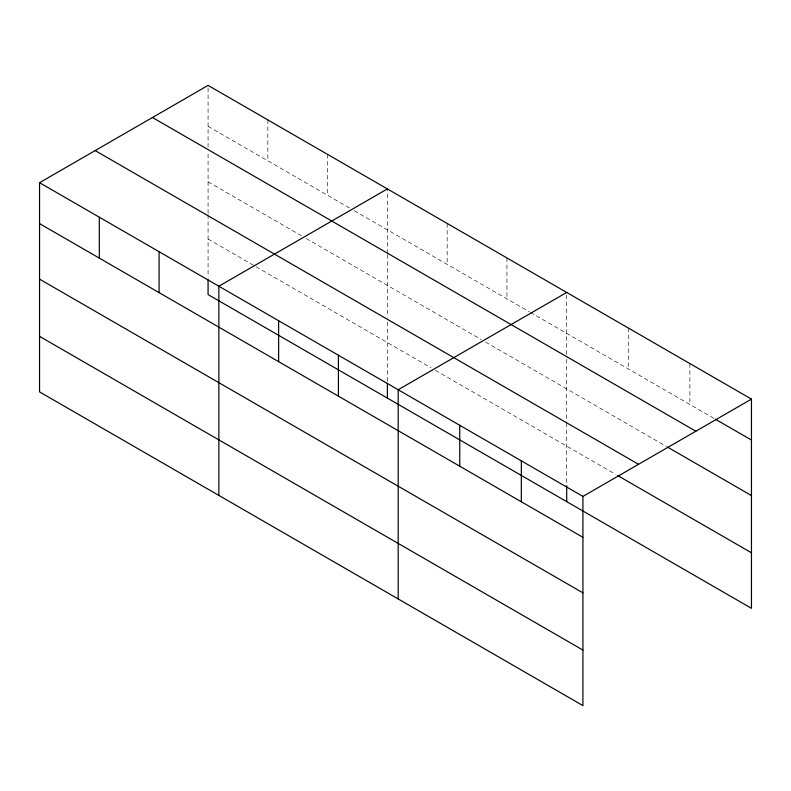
<?xml version="1.0" encoding="UTF-8"?>
<svg xmlns="http://www.w3.org/2000/svg" width="791" height="791" viewBox="0 0 791 791"><rect width="100%" height="100%" fill="white"/><g stroke="black" fill="none" stroke-linecap="round" stroke-linejoin="round"><path stroke-width="0.59" stroke-dasharray="3.96 2.97" d="M208.073 213.501L208.073 152.238M208.073 147.294L208.073 85.398M387.392 254.524L387.392 317.023M387.392 253.288L387.392 188.92M566.702 359.282L566.702 421.771M566.702 354.348L566.702 292.452M208.073 126.323L350.027 208.28M354.299 210.742L529.347 311.802M530.415 312.415L714.293 418.577M208.073 181.851L302.004 236.074M306.275 238.546L481.314 339.606M485.585 342.068L666.506 446.52M208.073 239.06L255.038 266.171M256.106 266.794L431.154 367.855M435.416 370.317L615.546 474.313M689.871 363.553L689.871 404.478M628.281 327.998L628.281 368.922M566.702 422.987L566.702 484.369M506.932 257.935L506.932 298.86M447.162 223.428L447.162 264.352M387.392 321.897L387.392 382.073M327.612 154.413L327.612 195.337M267.842 119.906L267.842 160.83M208.073 214.717L208.073 277.315"/><path stroke-width="1.19" d="M582.927 592.864L582.927 496.412L39.55 182.691L39.55 391.891L582.927 705.602L582.927 592.864L39.55 279.144M208.073 279.787L208.073 294.588L751.45 608.309L751.45 399.109L208.073 85.398L39.55 182.691M387.392 188.92L218.86 286.223L218.86 495.413M566.702 292.452L398.18 389.745L398.18 598.945M582.927 496.412L751.45 399.109M715.351 419.19L751.45 440.033M152.465 117.503L695.833 431.224M667.574 447.133L751.45 495.562M95.167 150.587L638.535 464.297M617.672 475.539L751.45 552.78M39.55 223.616L582.927 537.326M39.55 336.363L582.927 650.073M566.702 485.605L566.702 501.642M521.338 460.856L521.338 501.781M459.759 425.301L459.759 466.225M387.392 383.309L387.392 398.12M338.41 355.238L338.41 396.162M278.64 320.731L278.64 361.655M159.09 251.706L159.09 292.63M99.32 217.199L99.32 258.123"/></g></svg>
